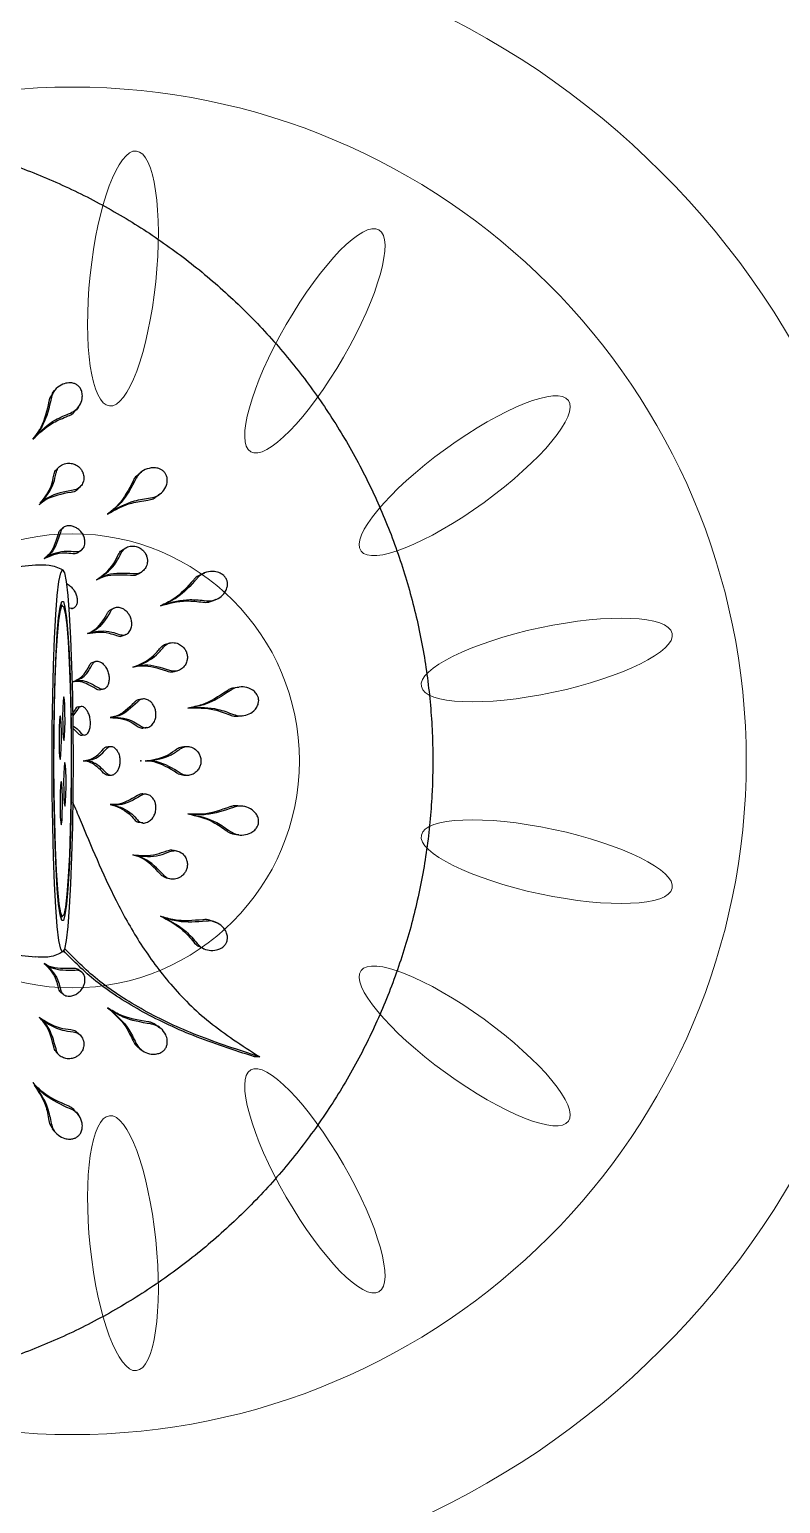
# Model space of a CAD drawing. Header units: millimetres. Extents: x 12325263 to 13848842, y -1463133 to 573208.
# Drawn here: x 12584639.2 to 12584688.8, y -830362.7 to -830265.3 of the extents above; entities that cross this region are included whole.
import ezdxf
from ezdxf.xclip import XClip

# ---------------------------------------------------------------- set-up
doc = ezdxf.new("R2010")
doc.units = ezdxf.units.MM
doc.header["$LTSCALE"] = 1000
doc.header["$XCLIPFRAME"] = 0
for name, color, linetype in [('fur202301', 252, 'Continuous'), ('WALL', 5, 'Continuous'), ('WALL-SHATCH', 8, 'Continuous'), ('建筑-楼板开洞', 251, 'Continuous')]:
    doc.layers.add(name, color=color, linetype=linetype)

# ---------------------------------------------------------------- blocks, each defined once
blk = doc.blocks.new('adgshg13-A$C7F010FC0')
at = {"layer": 'WALL-SHATCH'}
h = blk.add_hatch(color=256, dxfattribs=at)
h.dxf.hatch_style = 1
h.paths.add_polyline_path([(-60384.171, -16880.895), (-763.165, 197.479), (12587.619, -13153.304), (12587.619, -157996.02), (-162964.851, -188820.432), (-171262.381, -180522.901), (-171262.381, -31310.898), (-150707.191, -10755.708), (-131860.078, -7980.895), (-99162.381, -7980.895), (-99162.381, -4980.895), (-76620.428, -4980.895), (-70107.652, -16880.895)], flags=16)
h.paths.add_polyline_path([(-60091.229, -16380.895), (-646.877, 646.877), (12987.619, -12987.619), (12987.619, -158331.905), (-163100.584, -189250.384), (-171662.381, -180688.586), (-171662.381, -31145.213), (-150777.896, -10260.728), (-131896.687, -7480.895), (-99562.381, -7480.895), (-99562.381, -4580.895), (-76365.552, -4580.895), (-69907.506, -16380.895)])
blk = doc.blocks.new('A$C4C7A72D3')
at = {"layer": 'WALL', "color": 1}
blk.add_blockref('adgshg13-A$C7F010FC0', (210433.012, 205503.569), dxfattribs=at)
blk = doc.blocks.new('*U1544')
at = {"color": 1, "lineweight": 0}
for radius in [55, 44.5, 15]:
    blk.add_circle((1385, -445), radius, dxfattribs=at)
at = {"color": 1, "lineweight": 0, "extrusion": (0, 0, -1)}
for centre, major_axis in [((1353.142, -448.348), (8.42, 0.885)), ((1416.858, -448.348), (-8.42, 0.885)), ((1357.258, -461.017), (7.333, 4.233)), ((1412.742, -461.017), (-7.333, 4.233)), ((1366.171, -470.915), (4.977, 6.85)), ((1403.829, -470.915), (-4.977, 6.85)), ((1378.34, -476.333), (1.76, 8.282)), ((1391.66, -476.333), (-1.76, 8.282))]:
    blk.add_ellipse(centre, major_axis=major_axis, ratio=0.257052, start_param=3.141593, end_param=9.424778, dxfattribs=at)
blk = doc.blocks.new('asdgag2019070515155847995')
at = {"color": 1}
for p, q in [((148.745, -433.313), (147.852, -442.579)), ((173.782, -442.579), (172.89, -433.313)), ((139.573, -442.394), (139.398, -442.528)), ((143.901, -442.805), (143.76, -442.947)), ((177.733, -442.805), (177.875, -442.947)), ((182.062, -442.394), (182.236, -442.528)), ((136.548, -443.683), (136.352, -443.833)), ((147.437, -443.151), (147.323, -443.3)), ((174.197, -443.151), (174.312, -443.3)), ((185.278, -443.83), (185.084, -443.681)), ((141.551, -443.977), (141.397, -444.13)), ((145.52, -444.253), (145.398, -444.412)), ((150.531, -444.223), (150.531, -444.357)), ((157.418, -445.19), (157.81, -444.894)), ((171.103, -444.357), (171.103, -444.223)), ((176.236, -444.411), (176.114, -444.252)), ((180.239, -444.132), (180.084, -443.978)), ((137.444, -445.404), (137.64, -445.254)), ((142.702, -445.527), (142.858, -445.372)), ((146.887, -445.61), (147.009, -445.451)), ((150.701, -445.116), (150.795, -444.954)), ((155.585, -445.034), (155.539, -445.207)), ((157.235, -445.399), (157.212, -445.576)), ((157.395, -445.366), (157.85, -445.022)), ((158.66, -445.035), (158.999, -445.397)), ((159.105, -445.833), (159.128, -445.655)), ((160.817, -445.721), (160.817, -445.9)), ((174.625, -445.451), (174.747, -445.61)), ((178.778, -445.373), (178.932, -445.527)), ((183.995, -445.254), (184.192, -445.405)), ((148.856, -446.601), (148.756, -446.775)), ((152.406, -446.015), (152.334, -446.19)), ((154.284, -446.374), (154.235, -446.554)), ((144.516, -447.33), (144.382, -447.505)), ((150.792, -447.589), (150.715, -447.774)), ((156.077, -447.063), (156.125, -446.882)), ((157.948, -447.498), (157.924, -447.685)), ((159.862, -447.366), (159.862, -447.553)), ((161.773, -447.553), (161.773, -447.366)), ((163.686, -447.498), (163.711, -447.685)), ((177.119, -447.33), (177.253, -447.505)), ((146.84, -448.355), (146.731, -448.543)), ((152.47, -448.53), (152.547, -448.345)), ((141.877, -449.371), (141.726, -449.567)), ((148.362, -449.538), (148.472, -449.348)), ((154.626, -448.988), (154.574, -449.181)), ((156.75, -449.451), (156.724, -449.65)), ((158.617, -449.907), (158.644, -449.709)), ((162.991, -449.71), (163.017, -449.908)), ((164.91, -449.648), (164.884, -449.45)), ((167.009, -448.988), (167.061, -449.181)), ((179.905, -449.563), (179.756, -449.368)), ((143.201, -450.784), (143.351, -450.589)), ((160.817, -449.802), (160.817, -450.002)), ((178.285, -450.59), (178.436, -450.786)), ((150.57, -450.82), (150.485, -451.023)), ((153.084, -451.219), (153.028, -451.429)), ((154.867, -451.948), (154.924, -451.735)), ((166.711, -451.737), (166.767, -451.946)), ((168.607, -451.431), (168.55, -451.219)), ((171.065, -450.82), (171.149, -451.023)), ((157.322, -452.626), (157.293, -452.845)), ((159.862, -452.374), (159.862, -452.591)), ((161.773, -452.592), (161.773, -452.372)), ((164.312, -452.626), (164.341, -452.845)), ((148.5, -453.491), (148.405, -453.72)), ((173.228, -453.716), (173.134, -453.489)), ((150.154, -454.489), (150.249, -454.262)), ((171.387, -454.264), (171.481, -454.492)), ((155.968, -455.763), (155.936, -456.008)), ((157.828, -456.269), (157.861, -456.025)), ((163.774, -456.027), (163.807, -456.273)), ((165.698, -456.004), (165.666, -455.76)), ((180.198, -457.119), (180.36, -457.382)), ((180.36, -457.382), (180.265, -457.076)), ((180.36, -457.382), (180.36, -457.039))]:
    blk.add_line(p, q, dxfattribs=at)
at = {"color": 1, "flags": 128}
for points in [[(160.817, -443.665), (158.626, -443.676), (156.501, -443.707), (154.508, -443.758), (152.706, -443.827), (151.15, -443.913), (149.889, -444.011), (148.959, -444.121), (148.39, -444.237), (148.198, -444.357), (148.39, -444.478), (148.959, -444.594), (149.889, -444.703), (151.15, -444.802), (152.706, -444.888), (154.508, -444.957), (156.501, -445.008), (158.626, -445.039), (160.817, -445.049)], [(160.817, -443.778), (158.875, -443.787), (156.998, -443.817), (155.252, -443.864), (153.695, -443.929), (152.38, -444.008), (151.353, -444.099), (150.648, -444.199), (150.29, -444.304), (150.29, -444.411), (150.648, -444.516), (151.353, -444.616), (152.38, -444.707), (153.695, -444.786), (155.252, -444.85), (156.998, -444.898), (158.875, -444.927), (160.817, -444.937), (162.76, -444.927), (164.636, -444.898), (166.383, -444.85), (167.94, -444.786), (169.254, -444.707), (170.281, -444.616), (170.986, -444.516), (171.345, -444.411), (171.345, -444.304), (170.986, -444.199), (170.281, -444.099), (169.254, -444.008), (167.94, -443.929), (166.383, -443.864), (164.636, -443.817), (162.76, -443.787), (160.817, -443.778)], [(151.816, -444.63), (152.92, -444.719), (154.31, -444.794), (155.936, -444.854), (157.737, -444.896), (159.65, -444.918), (161.605, -444.92), (163.532, -444.902), (165.361, -444.864), (167.025, -444.807), (168.465, -444.735), (169.628, -444.648), (170.474, -444.552), (170.97, -444.448), (171.099, -444.341), (170.856, -444.235), (170.251, -444.133), (169.305, -444.039), (168.052, -443.956), (166.537, -443.889), (164.816, -443.838), (162.95, -443.806), (161.008, -443.793), (159.058, -443.802), (157.172, -443.83), (155.417, -443.877), (153.858, -443.942), (152.55, -444.022), (151.541, -444.114), (150.868, -444.214), (150.554, -444.32), (150.611, -444.427), (151.036, -444.532), (151.816, -444.63)], [(160.817, -445.049), (163.009, -445.039), (165.133, -445.008), (167.127, -444.957), (168.929, -444.888), (170.484, -444.802), (171.746, -444.703), (172.675, -444.594), (173.245, -444.478), (173.436, -444.357), (173.245, -444.237), (172.675, -444.121), (171.746, -444.011), (170.484, -443.913), (168.929, -443.827), (167.127, -443.758), (165.133, -443.707), (163.009, -443.676), (160.817, -443.665)], [(156.762, -444.48), (156.591, -444.451), (156.638, -444.42), (156.897, -444.392), (157.329, -444.372), (157.868, -444.363), (158.431, -444.366), (158.934, -444.38), (159.298, -444.403), (159.47, -444.433), (159.423, -444.464), (159.163, -444.491), (158.732, -444.511), (158.193, -444.521), (157.63, -444.518), (157.127, -444.504), (156.762, -444.48)], [(158.008, -444.243), (157.836, -444.213), (157.884, -444.183), (158.143, -444.155), (158.575, -444.135), (159.114, -444.126), (159.677, -444.128), (160.179, -444.142), (160.544, -444.166), (160.716, -444.196), (160.669, -444.227), (160.409, -444.254), (159.977, -444.274), (159.439, -444.284), (158.875, -444.281), (158.373, -444.267), (158.008, -444.243)], [(161.09, -444.549), (160.918, -444.519), (160.966, -444.488), (161.225, -444.461), (161.657, -444.441), (162.196, -444.431), (162.759, -444.434), (163.261, -444.448), (163.626, -444.472), (163.798, -444.501), (163.751, -444.532), (163.491, -444.56), (163.059, -444.58), (162.521, -444.589), (161.957, -444.587), (161.455, -444.572), (161.09, -444.549)], [(162.336, -444.311), (162.164, -444.282), (162.212, -444.251), (162.471, -444.223), (162.903, -444.203), (163.442, -444.194), (164.005, -444.196), (164.507, -444.211), (164.872, -444.234), (165.044, -444.264), (164.996, -444.295), (164.737, -444.322), (164.305, -444.342), (163.767, -444.352), (163.203, -444.349), (162.701, -444.335), (162.336, -444.311)]]:
    blk.add_lwpolyline(points, dxfattribs=at)
blk.add_open_spline([(141.688, -389.994), (141.522, -390.072), (140.258, -390.667), (138.035, -392.05), (135.059, -394.142), (132.291, -396.511), (129.736, -399.105), (127.418, -401.913), (125.353, -404.911), (123.557, -408.078), (122.043, -411.388), (120.824, -414.817), (119.908, -418.339), (119.302, -421.928), (119.011, -425.555), (119.038, -429.194), (119.381, -432.816), (120.038, -436.395), (121.004, -439.904), (122.272, -443.315), (123.833, -446.603), (125.674, -449.743), (127.781, -452.711), (130.139, -455.484), (132.73, -458.043), (135.533, -460.366), (138.529, -462.437), (141.693, -464.24), (145.003, -465.761), (148.432, -466.989), (151.956, -467.914), (155.546, -468.529), (159.177, -468.83), (162.821, -468.814), (166.449, -468.482), (170.034, -467.835), (173.55, -466.879), (176.969, -465.622), (180.266, -464.072), (183.415, -462.241), (186.392, -460.144), (189.176, -457.795), (191.744, -455.214), (194.078, -452.419), (196.159, -449.433), (197.973, -446.276), (199.504, -442.974), (200.742, -439.552), (201.678, -436.035), (202.303, -432.45), (202.614, -428.824), (202.608, -425.185), (202.285, -421.561), (201.648, -417.978), (200.7, -414.464), (199.451, -411.046), (197.909, -407.75), (196.085, -404.6), (193.994, -401.62), (191.651, -398.834), (189.074, -396.262), (186.285, -393.92), (183.295, -391.846), (180.783, -390.344), (179.228, -389.639), (178.777, -389.435)], degree=3, knots=[0, 0, 0, 0, 0.002464, 0.018712, 0.034959, 0.051206, 0.067452, 0.083698, 0.099943, 0.116187, 0.132431, 0.148674, 0.164917, 0.181159, 0.197401, 0.213642, 0.229884, 0.246125, 0.262366, 0.278608, 0.29485, 0.311092, 0.327334, 0.343577, 0.359821, 0.376065, 0.39231, 0.408556, 0.424802, 0.441049, 0.457296, 0.473544, 0.489792, 0.506041, 0.52229, 0.538538, 0.554787, 0.571035, 0.587284, 0.603532, 0.619779, 0.636026, 0.652272, 0.668518, 0.684763, 0.701007, 0.717251, 0.733494, 0.749737, 0.765979, 0.782221, 0.798462, 0.814704, 0.830945, 0.847186, 0.863428, 0.87967, 0.895912, 0.912154, 0.928397, 0.944641, 0.960885, 0.97713, 0.993376, 1, 1, 1, 1])
at = {"color": 1}
for points, knots in [([(136.869, -443.608), (137.481, -443.468), (138.436, -443.248), (139.144, -442.719), (139.398, -442.528)], [0, 0, 0, 0, 0.640533, 1, 1, 1, 1]), ([(137.061, -443.461), (137.674, -443.326), (138.557, -443.132), (139.21, -442.65), (139.41, -442.504)], [0, 0, 0, 0, 0.694877, 1, 1, 1, 1]), ([(139.398, -442.528), (138.995, -442.943), (138.365, -443.591), (137.979, -444.533), (137.84, -444.872)], [0, 0, 0, 0, 0.640538, 1, 1, 1, 1]), ([(139.573, -442.394), (139.172, -442.808), (138.548, -443.452), (138.168, -444.39), (138.032, -444.725)], [0, 0, 0, 0, 0.6431329, 1, 1, 1, 1]), ([(143.76, -442.947), (143.371, -443.271), (142.827, -443.725), (142.024, -443.884), (141.794, -443.929)], [0, 0, 0, 0, 0.714364, 1, 1, 1, 1]), ([(143.782, -442.881), (143.429, -443.172), (142.922, -443.591), (142.173, -443.734), (141.946, -443.778)], [0, 0, 0, 0, 0.6960571, 1, 1, 1, 1]), ([(142.922, -445.055), (143.038, -444.467), (143.201, -443.644), (143.636, -443.102), (143.76, -442.947)], [0, 0, 0, 0, 0.714656, 1, 1, 1, 1]), ([(143.074, -444.904), (143.188, -444.317), (143.347, -443.498), (143.779, -442.958), (143.901, -442.805)], [0, 0, 0, 0, 0.716417, 1, 1, 1, 1]), ([(147.861, -442.58), (147.856, -442.878), (147.845, -443.479), (148.033, -444.119), (148.223, -444.398), (148.245, -444.43)], [0, 0, 0, 0, 0.4650259, 0.9392052, 1, 1, 1, 1]), ([(173.366, -444.44), (173.424, -444.351), (173.65, -444.002), (173.814, -443.344), (173.771, -442.802), (173.752, -442.574)], [0, 0, 0, 0, 0.164578, 0.647366, 1, 1, 1, 1]), ([(177.733, -442.805), (178.019, -443.229), (178.419, -443.821), (178.53, -444.665), (178.561, -444.904)], [0, 0, 0, 0, 0.716107, 1, 1, 1, 1]), ([(179.689, -443.778), (179.131, -443.634), (178.403, -443.447), (177.943, -443), (177.836, -442.897)], [0, 0, 0, 0, 0.767537, 1, 1, 1, 1]), ([(177.875, -442.947), (178.163, -443.372), (178.565, -443.967), (178.68, -444.813), (178.712, -445.055)], [0, 0, 0, 0, 0.714364, 1, 1, 1, 1]), ([(179.84, -443.929), (179.284, -443.78), (178.507, -443.571), (178.015, -443.086), (177.875, -442.947)], [0, 0, 0, 0, 0.7146561, 1, 1, 1, 1]), ([(183.602, -444.725), (183.339, -444.135), (182.93, -443.217), (182.29, -442.611), (182.062, -442.394)], [0, 0, 0, 0, 0.64315, 1, 1, 1, 1]), ([(182.236, -442.49), (182.655, -442.773), (183.336, -443.234), (184.229, -443.398), (184.574, -443.461)], [0, 0, 0, 0, 0.614544, 1, 1, 1, 1]), ([(183.795, -444.872), (183.529, -444.281), (183.113, -443.359), (182.468, -442.748), (182.236, -442.528)], [0, 0, 0, 0, 0.640533, 1, 1, 1, 1]), ([(182.236, -442.528), (182.71, -442.852), (183.449, -443.356), (184.418, -443.542), (184.766, -443.608)], [0, 0, 0, 0, 0.6405383, 1, 1, 1, 1]), ([(137.84, -444.872), (137.768, -445.011), (137.623, -445.293), (137.24, -445.559), (136.838, -445.679), (136.484, -445.658), (136.237, -445.564), (136.052, -445.42), (135.927, -445.242), (135.847, -445.016), (135.83, -444.715), (135.934, -444.317), (136.206, -443.92), (136.551, -443.677), (136.795, -443.624), (136.869, -443.608)], [0, 0, 0, 0, 0.108637, 0.219395, 0.32845, 0.395395, 0.445683, 0.485596, 0.525651, 0.563113, 0.618508, 0.70153, 0.822656, 0.946579, 1, 1, 1, 1]), ([(136.563, -443.702), (136.649, -443.632), (136.796, -443.511), (136.984, -443.476), (137.061, -443.461)], [0, 0, 0, 0, 0.5882198, 1, 1, 1, 1]), ([(141.794, -443.929), (141.685, -443.962), (141.468, -444.027), (141.244, -444.297), (141.136, -444.631), (141.156, -444.974), (141.252, -445.241), (141.4, -445.455), (141.585, -445.615), (141.817, -445.729), (142.106, -445.782), (142.418, -445.73), (142.706, -445.557), (142.878, -445.318), (142.911, -445.121), (142.922, -445.055)], [0, 0, 0, 0, 0.098479, 0.195709, 0.307327, 0.381692, 0.439818, 0.489234, 0.538746, 0.586653, 0.65371, 0.743395, 0.835237, 0.94536, 1, 1, 1, 1]), ([(141.946, -443.778), (141.832, -443.804), (141.678, -443.84), (141.586, -443.958), (141.562, -443.988)], [0, 0, 0, 0, 0.741727, 1, 1, 1, 1]), ([(145.723, -444.22), (146.232, -444.06), (146.897, -443.851), (147.242, -443.405), (147.323, -443.3)], [0, 0, 0, 0, 0.765523, 1, 1, 1, 1]), ([(145.843, -444.063), (146.356, -443.908), (146.986, -443.716), (147.313, -443.302), (147.374, -443.224)], [0, 0, 0, 0, 0.813495, 1, 1, 1, 1]), ([(147.323, -443.3), (147.136, -443.717), (146.893, -444.262), (146.97, -445.013), (146.988, -445.19)], [0, 0, 0, 0, 0.765145, 1, 1, 1, 1]), ([(147.437, -443.151), (147.252, -443.567), (147.011, -444.109), (147.09, -444.858), (147.109, -445.033)], [0, 0, 0, 0, 0.76637, 1, 1, 1, 1]), ([(174.526, -445.033), (174.539, -444.475), (174.555, -443.747), (174.265, -443.264), (174.197, -443.151)], [0, 0, 0, 0, 0.766762, 1, 1, 1, 1]), ([(174.197, -443.151), (174.513, -443.466), (174.925, -443.878), (175.627, -444.028), (175.791, -444.063)], [0, 0, 0, 0, 0.76637, 1, 1, 1, 1]), ([(174.646, -445.19), (174.658, -444.631), (174.673, -443.9), (174.38, -443.414), (174.312, -443.3)], [0, 0, 0, 0, 0.765523, 1, 1, 1, 1]), ([(174.312, -443.3), (174.629, -443.617), (175.043, -444.031), (175.747, -444.184), (175.912, -444.22)], [0, 0, 0, 0, 0.765145, 1, 1, 1, 1]), ([(178.712, -445.055), (178.739, -445.171), (178.792, -445.4), (179.04, -445.646), (179.356, -445.772), (179.686, -445.764), (179.947, -445.676), (180.159, -445.531), (180.32, -445.344), (180.439, -445.109), (180.502, -444.811), (180.464, -444.484), (180.31, -444.177), (180.089, -443.988), (179.902, -443.944), (179.84, -443.929)], [0, 0, 0, 0, 0.098479, 0.195709, 0.307327, 0.381692, 0.439818, 0.489234, 0.538746, 0.586653, 0.65371, 0.743395, 0.835237, 0.94536, 1, 1, 1, 1]), ([(180.079, -443.983), (179.993, -443.91), (179.879, -443.814), (179.725, -443.785), (179.689, -443.778)], [0, 0, 0, 0, 0.762758, 1, 1, 1, 1]), ([(184.766, -443.608), (184.912, -443.65), (185.209, -443.735), (185.544, -444.064), (185.747, -444.442), (185.807, -444.804), (185.774, -445.075), (185.68, -445.294), (185.541, -445.46), (185.346, -445.591), (185.066, -445.676), (184.668, -445.661), (184.234, -445.474), (183.929, -445.179), (183.826, -444.943), (183.795, -444.872)], [0, 0, 0, 0, 0.108637, 0.219395, 0.32845, 0.395395, 0.445683, 0.485596, 0.525651, 0.563113, 0.618508, 0.70153, 0.822656, 0.946579, 1, 1, 1, 1]), ([(184.574, -443.461), (184.697, -443.487), (184.884, -443.526), (185.024, -443.653), (185.072, -443.697)], [0, 0, 0, 0, 0.659128, 1, 1, 1, 1]), ([(138.032, -444.725), (137.979, -444.843), (137.885, -445.053), (137.707, -445.182), (137.629, -445.239)], [0, 0, 0, 0, 0.563626, 1, 1, 1, 1]), ([(142.853, -445.368), (142.862, -445.362), (142.975, -445.285), (143.044, -445.113), (143.068, -444.942), (143.074, -444.904)], [0, 0, 0, 0, 0.0637813, 0.7926673, 1, 1, 1, 1]), ([(146.988, -445.19), (146.987, -445.3), (146.984, -445.506), (146.802, -445.723), (146.547, -445.84), (146.247, -445.846), (145.967, -445.769), (145.719, -445.624), (145.521, -445.431), (145.38, -445.215), (145.291, -444.973), (145.27, -444.708), (145.345, -444.453), (145.506, -444.28), (145.664, -444.236), (145.723, -444.22)], [0, 0, 0, 0, 0.104671, 0.195547, 0.296449, 0.373768, 0.437178, 0.500911, 0.557134, 0.612971, 0.675766, 0.750726, 0.840256, 0.940354, 1, 1, 1, 1]), ([(145.532, -444.263), (145.574, -444.208), (145.65, -444.11), (145.784, -444.078), (145.843, -444.063)], [0, 0, 0, 0, 0.554352, 1, 1, 1, 1]), ([(149.094, -444.594), (149.113, -444.642), (149.159, -444.76), (149.335, -444.956), (149.574, -445.14), (149.839, -445.264), (150.097, -445.328), (150.344, -445.331), (150.563, -445.268), (150.717, -445.131), (150.764, -444.951), (150.721, -444.816), (150.705, -444.764)], [0, 0, 0, 0, 0.068841, 0.169344, 0.270229, 0.361614, 0.451593, 0.549013, 0.659547, 0.784342, 0.917557, 1, 1, 1, 1]), ([(180.265, -457.076), (179.813, -455.699), (178.91, -452.945), (177.199, -449.429), (175.271, -446.506), (173.887, -445.16), (173.195, -444.486)], [0, 0, 0, 0, 0.247637, 0.49515, 0.747478, 1, 1, 1, 1]), ([(180.36, -457.039), (179.911, -455.659), (179.014, -452.899), (177.308, -449.361), (175.403, -446.438), (174.037, -445.097), (173.367, -444.439)], [0, 0, 0, 0, 0.249228, 0.498327, 0.753681, 1, 1, 1, 1]), ([(175.912, -444.22), (176.011, -444.255), (176.197, -444.32), (176.34, -444.568), (176.369, -444.858), (176.285, -445.158), (176.131, -445.414), (175.925, -445.617), (175.689, -445.757), (175.448, -445.833), (175.2, -445.849), (174.953, -445.79), (174.742, -445.638), (174.634, -445.424), (174.643, -445.254), (174.646, -445.19)], [0, 0, 0, 0, 0.104671, 0.195547, 0.296449, 0.373768, 0.437178, 0.500911, 0.557134, 0.612971, 0.675766, 0.750726, 0.840256, 0.940354, 1, 1, 1, 1]), ([(175.791, -444.063), (175.897, -444.092), (176.031, -444.127), (176.091, -444.237), (176.103, -444.26)], [0, 0, 0, 0, 0.793779, 1, 1, 1, 1]), ([(178.561, -444.904), (178.583, -445.023), (178.617, -445.207), (178.745, -445.321), (178.79, -445.361)], [0, 0, 0, 0, 0.645766, 1, 1, 1, 1]), ([(184.005, -445.243), (183.894, -445.152), (183.723, -445.011), (183.634, -444.799), (183.602, -444.725)], [0, 0, 0, 0, 0.646899, 1, 1, 1, 1]), ([(147.109, -445.033), (147.113, -445.146), (147.12, -445.307), (147.025, -445.41), (146.997, -445.441)], [0, 0, 0, 0, 0.705019, 1, 1, 1, 1]), ([(155.539, -445.207), (155.418, -445.473), (155.227, -445.897), (154.664, -446.202), (154.455, -446.315)], [0, 0, 0, 0, 0.628631, 1, 1, 1, 1]), ([(155.585, -445.034), (155.465, -445.299), (155.274, -445.721), (154.712, -446.023), (154.503, -446.136)], [0, 0, 0, 0, 0.628118, 1, 1, 1, 1]), ([(155.996, -446.728), (155.792, -446.381), (155.466, -445.829), (155.519, -445.376), (155.539, -445.207)], [0, 0, 0, 0, 0.62675, 1, 1, 1, 1]), ([(156.044, -446.548), (155.839, -446.204), (155.513, -445.653), (155.566, -445.202), (155.585, -445.034)], [0, 0, 0, 0, 0.62619, 1, 1, 1, 1]), ([(158.976, -445.574), (159.023, -445.624), (159.117, -445.725), (159.11, -445.885), (158.992, -446.034), (158.761, -446.15), (158.454, -446.208), (158.131, -446.2), (157.832, -446.138), (157.575, -446.035), (157.368, -445.899), (157.23, -445.739), (157.192, -445.572), (157.259, -445.444), (157.359, -445.386), (157.395, -445.366)], [0, 0, 0, 0, 0.08269, 0.165294, 0.251568, 0.338712, 0.420978, 0.494896, 0.562755, 0.629952, 0.701267, 0.779413, 0.864084, 0.951518, 1, 1, 1, 1]), ([(157.235, -445.399), (157.253, -445.347), (157.28, -445.266), (157.382, -445.21), (157.418, -445.19)], [0, 0, 0, 0, 0.640848, 1, 1, 1, 1]), ([(158.51, -445.033), (158.516, -445.054), (158.563, -445.224), (158.784, -445.411), (158.976, -445.574)], [0, 0, 0, 0, 0.125318, 1, 1, 1, 1]), ([(158.999, -445.397), (159.05, -445.448), (159.134, -445.532), (159.121, -445.619), (159.116, -445.654)], [0, 0, 0, 0, 0.5948162, 1, 1, 1, 1]), ([(160.817, -445.721), (160.761, -446.01), (160.673, -446.468), (160.197, -446.908), (160.02, -447.071)], [0, 0, 0, 0, 0.628118, 1, 1, 1, 1]), ([(160.817, -445.9), (160.761, -446.19), (160.672, -446.651), (160.196, -447.093), (160.02, -447.257)], [0, 0, 0, 0, 0.628631, 1, 1, 1, 1]), ([(161.615, -447.071), (161.335, -446.79), (160.889, -446.341), (160.837, -445.89), (160.817, -445.721)], [0, 0, 0, 0, 0.62619, 1, 1, 1, 1]), ([(161.615, -447.257), (161.335, -446.974), (160.889, -446.523), (160.837, -446.07), (160.817, -445.9)], [0, 0, 0, 0, 0.6267504, 1, 1, 1, 1]), ([(163.541, -445.024), (163.925, -445.187), (165.991, -446.062), (169.158, -447.367), (172.762, -449.357), (175.437, -451.291), (178.012, -453.782), (179.462, -455.995), (180.198, -457.119)], [0, 0, 0, 0, 0.069335, 0.372994, 0.527012, 0.680827, 0.838044, 1, 1, 1, 1]), ([(174.631, -445.446), (174.585, -445.375), (174.51, -445.257), (174.521, -445.096), (174.526, -445.033)], [0, 0, 0, 0, 0.603252, 1, 1, 1, 1]), ([(148.756, -446.775), (148.455, -447.19), (148.034, -447.77), (147.287, -448.133), (147.074, -448.236)], [0, 0, 0, 0, 0.714364, 1, 1, 1, 1]), ([(148.856, -446.601), (148.556, -447.015), (148.136, -447.591), (147.392, -447.949), (147.181, -448.051)], [0, 0, 0, 0, 0.716107, 1, 1, 1, 1]), ([(148.455, -449.033), (148.424, -448.433), (148.379, -447.595), (148.672, -446.957), (148.756, -446.775)], [0, 0, 0, 0, 0.714656, 1, 1, 1, 1]), ([(148.562, -448.848), (148.529, -448.25), (148.483, -447.416), (148.773, -446.781), (148.856, -446.601)], [0, 0, 0, 0, 0.716417, 1, 1, 1, 1]), ([(150.989, -447.496), (151.449, -447.209), (152.05, -446.833), (152.28, -446.312), (152.334, -446.19)], [0, 0, 0, 0, 0.765523, 1, 1, 1, 1]), ([(151.065, -447.313), (151.525, -447.028), (152.124, -446.655), (152.353, -446.136), (152.406, -446.015)], [0, 0, 0, 0, 0.766762, 1, 1, 1, 1]), ([(152.334, -446.19), (152.252, -446.642), (152.145, -447.232), (152.402, -447.94), (152.463, -448.106)], [0, 0, 0, 0, 0.765145, 1, 1, 1, 1]), ([(152.406, -446.015), (152.325, -446.466), (152.219, -447.054), (152.478, -447.758), (152.539, -447.923)], [0, 0, 0, 0, 0.76637, 1, 1, 1, 1]), ([(154.455, -446.315), (154.39, -446.357), (154.26, -446.44), (154.205, -446.637), (154.264, -446.867), (154.443, -447.09), (154.699, -447.27), (154.979, -447.385), (155.268, -447.437), (155.535, -447.431), (155.777, -447.371), (155.976, -447.253), (156.094, -447.079), (156.097, -446.893), (156.024, -446.773), (155.996, -446.728)], [0, 0, 0, 0, 0.08588, 0.171606, 0.263059, 0.354641, 0.424296, 0.494216, 0.557553, 0.619915, 0.687434, 0.764042, 0.850534, 0.942861, 1, 1, 1, 1]), ([(154.503, -446.136), (154.434, -446.176), (154.325, -446.238), (154.305, -446.34), (154.298, -446.378)], [0, 0, 0, 0, 0.634958, 1, 1, 1, 1]), ([(156.12, -446.881), (156.13, -446.816), (156.146, -446.708), (156.073, -446.594), (156.044, -446.548)], [0, 0, 0, 0, 0.597218, 1, 1, 1, 1]), ([(142.181, -449.206), (142.743, -448.911), (143.621, -448.451), (144.181, -447.755), (144.382, -447.505)], [0, 0, 0, 0, 0.640533, 1, 1, 1, 1]), ([(142.328, -449.014), (142.89, -448.722), (143.763, -448.267), (144.318, -447.576), (144.516, -447.33)], [0, 0, 0, 0, 0.64315, 1, 1, 1, 1]), ([(144.382, -447.505), (144.091, -448.011), (143.638, -448.8), (143.497, -449.812), (143.446, -450.176)], [0, 0, 0, 0, 0.640538, 1, 1, 1, 1]), ([(144.516, -447.33), (144.227, -447.835), (143.778, -448.619), (143.642, -449.625), (143.594, -449.984)], [0, 0, 0, 0, 0.643133, 1, 1, 1, 1]), ([(152.463, -448.106), (152.488, -448.213), (152.536, -448.413), (152.411, -448.671), (152.19, -448.85), (151.899, -448.934), (151.606, -448.932), (151.328, -448.856), (151.088, -448.721), (150.897, -448.548), (150.751, -448.337), (150.665, -448.087), (150.676, -447.82), (150.792, -447.61), (150.936, -447.527), (150.989, -447.496)], [0, 0, 0, 0, 0.104671, 0.195547, 0.296449, 0.373768, 0.437178, 0.500911, 0.557134, 0.612971, 0.675766, 0.750726, 0.840256, 0.940354, 1, 1, 1, 1]), ([(150.805, -447.595), (150.834, -447.528), (150.885, -447.411), (151.01, -447.343), (151.065, -447.313)], [0, 0, 0, 0, 0.564352, 1, 1, 1, 1]), ([(156.926, -449.3), (157.305, -448.902), (157.799, -448.383), (157.9, -447.818), (157.924, -447.685)], [0, 0, 0, 0, 0.765523, 1, 1, 1, 1]), ([(156.952, -449.104), (157.331, -448.708), (157.825, -448.191), (157.925, -447.629), (157.948, -447.498)], [0, 0, 0, 0, 0.766762, 1, 1, 1, 1]), ([(157.924, -447.685), (157.951, -448.144), (157.987, -448.744), (158.408, -449.363), (158.507, -449.508)], [0, 0, 0, 0, 0.765145, 1, 1, 1, 1]), ([(157.948, -447.498), (157.976, -447.956), (158.013, -448.553), (158.435, -449.168), (158.533, -449.311)], [0, 0, 0, 0, 0.7663697, 1, 1, 1, 1]), ([(160.02, -447.257), (159.966, -447.314), (159.859, -447.428), (159.852, -447.633), (159.964, -447.84), (160.191, -448.011), (160.482, -448.118), (160.782, -448.157), (161.075, -448.133), (161.333, -448.058), (161.554, -447.936), (161.719, -447.771), (161.792, -447.572), (161.752, -447.391), (161.653, -447.294), (161.615, -447.257)], [0, 0, 0, 0, 0.08588, 0.171606, 0.263059, 0.354641, 0.424296, 0.494216, 0.557553, 0.619915, 0.687434, 0.764042, 0.850534, 0.942861, 1, 1, 1, 1]), ([(160.02, -447.071), (159.962, -447.127), (159.869, -447.219), (159.874, -447.325), (159.876, -447.366)], [0, 0, 0, 0, 0.619148, 1, 1, 1, 1]), ([(161.765, -447.366), (161.759, -447.303), (161.749, -447.197), (161.654, -447.108), (161.615, -447.071)], [0, 0, 0, 0, 0.5873636, 1, 1, 1, 1]), ([(163.101, -449.311), (163.374, -448.83), (163.73, -448.202), (163.694, -447.631), (163.686, -447.498)], [0, 0, 0, 0, 0.766762, 1, 1, 1, 1]), ([(163.127, -449.508), (163.399, -449.025), (163.755, -448.393), (163.719, -447.82), (163.711, -447.685)], [0, 0, 0, 0, 0.765523, 1, 1, 1, 1]), ([(163.686, -447.498), (163.821, -447.934), (163.998, -448.503), (164.553, -448.99), (164.683, -449.104)], [0, 0, 0, 0, 0.76637, 1, 1, 1, 1]), ([(163.711, -447.685), (163.846, -448.123), (164.023, -448.695), (164.578, -449.185), (164.709, -449.3)], [0, 0, 0, 0, 0.765145, 1, 1, 1, 1]), ([(178.041, -449.984), (177.932, -449.345), (177.762, -448.351), (177.288, -447.599), (177.119, -447.33)], [0, 0, 0, 0, 0.64315, 1, 1, 1, 1]), ([(177.119, -447.33), (177.5, -447.764), (178.092, -448.438), (178.987, -448.863), (179.306, -449.014)], [0, 0, 0, 0, 0.643133, 1, 1, 1, 1]), ([(178.188, -450.176), (178.077, -449.536), (177.903, -448.536), (177.425, -447.777), (177.253, -447.505)], [0, 0, 0, 0, 0.640533, 1, 1, 1, 1]), ([(177.253, -447.505), (177.635, -447.94), (178.232, -448.62), (179.131, -449.051), (179.454, -449.206)], [0, 0, 0, 0, 0.640538, 1, 1, 1, 1]), ([(147.074, -448.236), (146.976, -448.296), (146.78, -448.416), (146.627, -448.736), (146.605, -449.087), (146.71, -449.413), (146.87, -449.646), (147.068, -449.815), (147.288, -449.921), (147.543, -449.972), (147.838, -449.948), (148.13, -449.816), (148.368, -449.574), (148.477, -449.298), (148.461, -449.099), (148.455, -449.033)], [0, 0, 0, 0, 0.098479, 0.195709, 0.307327, 0.381692, 0.439818, 0.489234, 0.538746, 0.586653, 0.65371, 0.743395, 0.835237, 0.94536, 1, 1, 1, 1]), ([(147.181, -448.051), (147.077, -448.107), (146.933, -448.183), (146.871, -448.324), (146.854, -448.363)], [0, 0, 0, 0, 0.725952, 1, 1, 1, 1]), ([(152.539, -447.923), (152.571, -448.032), (152.616, -448.183), (152.55, -448.305), (152.532, -448.339)], [0, 0, 0, 0, 0.719976, 1, 1, 1, 1]), ([(143.446, -450.176), (143.411, -450.329), (143.341, -450.639), (143.034, -450.997), (142.672, -451.217), (142.322, -451.288), (142.057, -451.262), (141.84, -451.171), (141.673, -451.031), (141.539, -450.833), (141.446, -450.546), (141.447, -450.134), (141.613, -449.68), (141.888, -449.355), (142.113, -449.241), (142.181, -449.206)], [0, 0, 0, 0, 0.1086374, 0.2193948, 0.3284505, 0.3953945, 0.4456827, 0.4855959, 0.5256513, 0.5631135, 0.6185077, 0.7015304, 0.8226565, 0.9465789, 1, 1, 1, 1]), ([(141.896, -449.385), (141.964, -449.291), (142.079, -449.134), (142.256, -449.049), (142.328, -449.014)], [0, 0, 0, 0, 0.5960538, 1, 1, 1, 1]), ([(148.468, -449.346), (148.473, -449.34), (148.561, -449.239), (148.585, -449.058), (148.567, -448.886), (148.562, -448.848)], [0, 0, 0, 0, 0.045892, 0.788706, 1, 1, 1, 1]), ([(154.574, -449.181), (154.381, -449.661), (154.111, -450.332), (153.473, -450.877), (153.29, -451.032)], [0, 0, 0, 0, 0.7143644, 1, 1, 1, 1]), ([(154.626, -448.988), (154.433, -449.466), (154.164, -450.133), (153.527, -450.673), (153.346, -450.826)], [0, 0, 0, 0, 0.7161073, 1, 1, 1, 1]), ([(154.831, -451.444), (154.654, -450.873), (154.406, -450.073), (154.536, -449.379), (154.574, -449.181)], [0, 0, 0, 0, 0.714656, 1, 1, 1, 1]), ([(154.887, -451.238), (154.708, -450.668), (154.459, -449.873), (154.589, -449.183), (154.626, -448.988)], [0, 0, 0, 0, 0.716417, 1, 1, 1, 1]), ([(158.507, -449.508), (158.558, -449.605), (158.652, -449.786), (158.593, -450.068), (158.421, -450.299), (158.158, -450.456), (157.873, -450.53), (157.585, -450.529), (157.318, -450.46), (157.09, -450.343), (156.896, -450.176), (156.753, -449.956), (156.699, -449.694), (156.761, -449.461), (156.881, -449.344), (156.926, -449.3)], [0, 0, 0, 0, 0.104671, 0.195547, 0.296449, 0.373768, 0.437178, 0.500911, 0.557134, 0.612971, 0.675766, 0.750726, 0.840256, 0.940354, 1, 1, 1, 1]), ([(156.763, -449.453), (156.775, -449.378), (156.798, -449.247), (156.906, -449.146), (156.952, -449.104)], [0, 0, 0, 0, 0.57498, 1, 1, 1, 1]), ([(158.533, -449.311), (158.591, -449.409), (158.67, -449.54), (158.637, -449.672), (158.628, -449.707)], [0, 0, 0, 0, 0.73743, 1, 1, 1, 1]), ([(163.002, -449.708), (162.996, -449.629), (162.985, -449.494), (163.067, -449.365), (163.101, -449.311)], [0, 0, 0, 0, 0.585434, 1, 1, 1, 1]), ([(164.709, -449.3), (164.781, -449.381), (164.916, -449.532), (164.926, -449.821), (164.815, -450.088), (164.599, -450.308), (164.341, -450.454), (164.061, -450.527), (163.786, -450.53), (163.537, -450.475), (163.309, -450.364), (163.117, -450.188), (163.002, -449.948), (163.006, -449.707), (163.094, -449.562), (163.127, -449.508)], [0, 0, 0, 0, 0.104671, 0.195547, 0.296449, 0.373768, 0.437178, 0.500911, 0.557134, 0.612971, 0.675766, 0.750726, 0.840256, 0.940354, 1, 1, 1, 1]), ([(164.683, -449.104), (164.763, -449.182), (164.869, -449.287), (164.869, -449.419), (164.869, -449.452)], [0, 0, 0, 0, 0.756409, 1, 1, 1, 1]), ([(167.009, -448.988), (167.063, -449.503), (167.138, -450.222), (166.834, -451.013), (166.748, -451.238)], [0, 0, 0, 0, 0.716107, 1, 1, 1, 1]), ([(167.061, -449.181), (167.116, -449.698), (167.192, -450.421), (166.89, -451.217), (166.803, -451.444)], [0, 0, 0, 0, 0.714364, 1, 1, 1, 1]), ([(168.289, -450.826), (167.865, -450.417), (167.275, -449.846), (167.068, -449.177), (167.009, -448.988)], [0, 0, 0, 0, 0.716417, 1, 1, 1, 1]), ([(168.344, -451.032), (167.921, -450.621), (167.329, -450.046), (167.12, -449.373), (167.061, -449.181)], [0, 0, 0, 0, 0.714656, 1, 1, 1, 1]), ([(179.454, -449.206), (179.586, -449.285), (179.854, -449.444), (180.099, -449.849), (180.201, -450.268), (180.168, -450.633), (180.068, -450.886), (179.921, -451.073), (179.744, -451.198), (179.52, -451.274), (179.226, -451.284), (178.841, -451.165), (178.466, -450.872), (178.242, -450.507), (178.201, -450.253), (178.188, -450.176)], [0, 0, 0, 0, 0.108637, 0.219395, 0.32845, 0.395395, 0.445683, 0.485596, 0.525651, 0.563113, 0.618508, 0.70153, 0.822656, 0.946579, 1, 1, 1, 1]), ([(179.306, -449.014), (179.42, -449.072), (179.596, -449.16), (179.702, -449.323), (179.74, -449.381)], [0, 0, 0, 0, 0.646395, 1, 1, 1, 1]), ([(143.594, -449.984), (143.572, -450.112), (143.534, -450.336), (143.395, -450.505), (143.336, -450.577)], [0, 0, 0, 0, 0.573271, 1, 1, 1, 1]), ([(160.817, -449.802), (160.746, -450.314), (160.645, -451.03), (160.158, -451.718), (160.02, -451.913)], [0, 0, 0, 0, 0.716107, 1, 1, 1, 1]), ([(160.817, -450.002), (160.746, -450.516), (160.646, -451.236), (160.159, -451.929), (160.02, -452.127)], [0, 0, 0, 0, 0.7143644, 1, 1, 1, 1]), ([(161.615, -451.913), (161.303, -451.407), (160.868, -450.702), (160.829, -450.001), (160.817, -449.802)], [0, 0, 0, 0, 0.716417, 1, 1, 1, 1]), ([(161.615, -452.127), (161.304, -451.619), (160.869, -450.909), (160.829, -450.203), (160.817, -450.002)], [0, 0, 0, 0, 0.714656, 1, 1, 1, 1]), ([(178.297, -450.58), (178.215, -450.466), (178.085, -450.289), (178.053, -450.065), (178.041, -449.984)], [0, 0, 0, 0, 0.640981, 1, 1, 1, 1]), ([(148.763, -453.241), (149.237, -452.81), (149.977, -452.136), (150.351, -451.318), (150.485, -451.023)], [0, 0, 0, 0, 0.6405333, 1, 1, 1, 1]), ([(148.855, -453.017), (149.33, -452.589), (150.067, -451.922), (150.438, -451.11), (150.57, -450.82)], [0, 0, 0, 0, 0.64315, 1, 1, 1, 1]), ([(150.485, -451.023), (150.327, -451.588), (150.081, -452.47), (150.195, -453.485), (150.236, -453.85)], [0, 0, 0, 0, 0.640538, 1, 1, 1, 1]), ([(150.57, -450.82), (150.413, -451.383), (150.169, -452.259), (150.287, -453.267), (150.329, -453.627)], [0, 0, 0, 0, 0.6431329, 1, 1, 1, 1]), ([(153.29, -451.032), (153.209, -451.116), (153.048, -451.283), (152.977, -451.632), (153.042, -451.977), (153.225, -452.265), (153.438, -452.45), (153.672, -452.562), (153.913, -452.607), (154.174, -452.59), (154.455, -452.49), (154.707, -452.287), (154.879, -451.991), (154.917, -451.696), (154.853, -451.507), (154.831, -451.444)], [0, 0, 0, 0, 0.098479, 0.1957088, 0.3073268, 0.3816918, 0.4398184, 0.4892342, 0.5387465, 0.5866527, 0.6537098, 0.7433953, 0.8352374, 0.9453601, 1, 1, 1, 1]), ([(153.346, -450.826), (153.258, -450.907), (153.134, -451.021), (153.108, -451.178), (153.101, -451.224)], [0, 0, 0, 0, 0.708386, 1, 1, 1, 1]), ([(154.922, -451.735), (154.924, -451.731), (154.982, -451.613), (154.96, -451.436), (154.9, -451.274), (154.887, -451.238)], [0, 0, 0, 0, 0.024208, 0.783904, 1, 1, 1, 1]), ([(166.748, -451.238), (166.71, -451.353), (166.654, -451.523), (166.709, -451.681), (166.727, -451.732)], [0, 0, 0, 0, 0.673383, 1, 1, 1, 1]), ([(166.803, -451.444), (166.772, -451.559), (166.709, -451.785), (166.812, -452.125), (167.032, -452.395), (167.328, -452.555), (167.601, -452.609), (167.859, -452.589), (168.091, -452.508), (168.31, -452.363), (168.509, -452.135), (168.633, -451.831), (168.643, -451.486), (168.537, -451.209), (168.392, -451.076), (168.344, -451.032)], [0, 0, 0, 0, 0.098479, 0.195709, 0.307327, 0.381692, 0.439818, 0.489234, 0.538746, 0.586653, 0.65371, 0.743395, 0.835237, 0.94536, 1, 1, 1, 1]), ([(168.547, -451.22), (168.503, -451.106), (168.446, -450.958), (168.318, -450.85), (168.289, -450.826)], [0, 0, 0, 0, 0.773008, 1, 1, 1, 1]), ([(171.305, -453.627), (171.358, -452.98), (171.44, -451.975), (171.163, -451.124), (171.065, -450.82)], [0, 0, 0, 0, 0.64315, 1, 1, 1, 1]), ([(171.065, -450.82), (171.329, -451.339), (171.74, -452.145), (172.506, -452.788), (172.779, -453.017)], [0, 0, 0, 0, 0.6431329, 1, 1, 1, 1]), ([(171.149, -451.023), (171.414, -451.544), (171.827, -452.357), (172.596, -453.007), (172.872, -453.241)], [0, 0, 0, 0, 0.640538, 1, 1, 1, 1]), ([(171.398, -453.85), (171.449, -453.202), (171.528, -452.19), (171.249, -451.332), (171.149, -451.023)], [0, 0, 0, 0, 0.640533, 1, 1, 1, 1]), ([(156.198, -455.197), (156.552, -454.659), (157.104, -453.823), (157.265, -452.941), (157.322, -452.626)], [0, 0, 0, 0, 0.64315, 1, 1, 1, 1]), ([(157.322, -452.626), (157.308, -453.212), (157.286, -454.123), (157.65, -455.068), (157.779, -455.405)], [0, 0, 0, 0, 0.643133, 1, 1, 1, 1]), ([(160.02, -452.127), (159.961, -452.229), (159.845, -452.432), (159.862, -452.788), (160.009, -453.105), (160.257, -453.337), (160.509, -453.46), (160.764, -453.508), (161.009, -453.49), (161.257, -453.406), (161.505, -453.236), (161.7, -452.975), (161.794, -452.643), (161.759, -452.348), (161.651, -452.182), (161.615, -452.127)], [0, 0, 0, 0, 0.098479, 0.195709, 0.307327, 0.381692, 0.439818, 0.489234, 0.538746, 0.586653, 0.65371, 0.743395, 0.835237, 0.94536, 1, 1, 1, 1]), ([(160.02, -451.913), (159.955, -452.014), (159.861, -452.161), (159.875, -452.323), (159.879, -452.374)], [0, 0, 0, 0, 0.690444, 1, 1, 1, 1]), ([(161.773, -452.372), (161.757, -452.247), (161.738, -452.085), (161.637, -451.944), (161.615, -451.913)], [0, 0, 0, 0, 0.778514, 1, 1, 1, 1]), ([(163.855, -455.405), (164.066, -454.793), (164.394, -453.842), (164.334, -452.946), (164.312, -452.626)], [0, 0, 0, 0, 0.64315, 1, 1, 1, 1]), ([(164.312, -452.626), (164.442, -453.197), (164.643, -454.084), (165.228, -454.904), (165.437, -455.197)], [0, 0, 0, 0, 0.643133, 1, 1, 1, 1]), ([(150.236, -453.85), (150.241, -454.008), (150.249, -454.326), (150.039, -454.751), (149.743, -455.058), (149.42, -455.218), (149.155, -455.261), (148.922, -455.229), (148.724, -455.137), (148.544, -454.981), (148.382, -454.728), (148.28, -454.328), (148.328, -453.846), (148.515, -453.46), (148.705, -453.292), (148.763, -453.241)], [0, 0, 0, 0, 0.108637, 0.219395, 0.32845, 0.395395, 0.445683, 0.485596, 0.525651, 0.563113, 0.618508, 0.70153, 0.822656, 0.946579, 1, 1, 1, 1]), ([(148.521, -453.5), (148.565, -453.387), (148.639, -453.201), (148.794, -453.069), (148.855, -453.017)], [0, 0, 0, 0, 0.60525, 1, 1, 1, 1]), ([(150.329, -453.627), (150.34, -453.757), (150.359, -453.978), (150.268, -454.174), (150.231, -454.254)], [0, 0, 0, 0, 0.58556, 1, 1, 1, 1]), ([(156.166, -455.437), (156.52, -454.897), (157.073, -454.053), (157.235, -453.164), (157.293, -452.845)], [0, 0, 0, 0, 0.640533, 1, 1, 1, 1]), ([(157.293, -452.845), (157.278, -453.432), (157.255, -454.35), (157.618, -455.302), (157.748, -455.645)], [0, 0, 0, 0, 0.640538, 1, 1, 1, 1]), ([(163.887, -455.645), (164.096, -455.031), (164.423, -454.072), (164.363, -453.169), (164.341, -452.845)], [0, 0, 0, 0, 0.6405333, 1, 1, 1, 1]), ([(164.341, -452.845), (164.471, -453.417), (164.673, -454.311), (165.258, -455.139), (165.468, -455.437)], [0, 0, 0, 0, 0.640538, 1, 1, 1, 1]), ([(171.403, -454.257), (171.353, -454.13), (171.273, -453.929), (171.297, -453.708), (171.305, -453.627)], [0, 0, 0, 0, 0.633439, 1, 1, 1, 1]), ([(172.872, -453.241), (172.981, -453.351), (173.203, -453.574), (173.34, -454.03), (173.335, -454.461), (173.211, -454.806), (173.05, -455.025), (172.861, -455.168), (172.657, -455.242), (172.42, -455.258), (172.132, -455.191), (171.787, -454.977), (171.495, -454.596), (171.368, -454.185), (171.391, -453.928), (171.398, -453.85)], [0, 0, 0, 0, 0.108637, 0.219395, 0.32845, 0.395395, 0.445683, 0.485596, 0.525651, 0.563113, 0.618508, 0.70153, 0.822656, 0.946579, 1, 1, 1, 1]), ([(172.779, -453.017), (172.875, -453.102), (173.028, -453.237), (173.092, -453.427), (173.115, -453.497)], [0, 0, 0, 0, 0.631442, 1, 1, 1, 1]), ([(157.748, -455.645), (157.791, -455.796), (157.878, -456.102), (157.78, -456.567), (157.568, -456.941), (157.295, -457.179), (157.048, -457.289), (156.814, -457.319), (156.6, -457.281), (156.386, -457.177), (156.165, -456.974), (155.967, -456.614), (155.894, -456.135), (155.98, -455.713), (156.123, -455.501), (156.166, -455.437)], [0, 0, 0, 0, 0.108637, 0.219395, 0.32845, 0.395395, 0.445683, 0.485596, 0.525651, 0.563113, 0.618508, 0.70153, 0.822656, 0.946579, 1, 1, 1, 1]), ([(155.989, -455.766), (156.005, -455.64), (156.031, -455.435), (156.151, -455.263), (156.198, -455.197)], [0, 0, 0, 0, 0.615019, 1, 1, 1, 1]), ([(157.779, -455.405), (157.822, -455.528), (157.894, -455.732), (157.856, -455.939), (157.841, -456.022)], [0, 0, 0, 0, 0.599917, 1, 1, 1, 1]), ([(163.794, -456.025), (163.777, -455.894), (163.75, -455.684), (163.827, -455.481), (163.855, -455.405)], [0, 0, 0, 0, 0.624623, 1, 1, 1, 1]), ([(165.468, -455.437), (165.547, -455.572), (165.707, -455.845), (165.727, -456.321), (165.615, -456.737), (165.409, -457.038), (165.198, -457.209), (164.979, -457.298), (164.763, -457.317), (164.53, -457.271), (164.266, -457.132), (163.985, -456.835), (163.796, -456.391), (163.775, -455.961), (163.861, -455.718), (163.887, -455.645)], [0, 0, 0, 0, 0.108637, 0.219395, 0.32845, 0.395395, 0.445683, 0.485596, 0.525651, 0.563113, 0.618508, 0.70153, 0.822656, 0.946579, 1, 1, 1, 1]), ([(165.437, -455.197), (165.509, -455.304), (165.626, -455.479), (165.641, -455.684), (165.646, -455.763)], [0, 0, 0, 0, 0.61555, 1, 1, 1, 1])]:
    blk.add_open_spline(points, degree=3, knots=knots, dxfattribs=at)
for p in [(160.817, -449.533), (160.817, -449.95)]:
    blk.add_point(p, dxfattribs=at)
blk = doc.blocks.new('sdfgsdffhg')
at = {"layer": 'fur202301', "xscale": -1, "rotation": 90}
for name, p in [('*U1544', (3113.17, 45128.151, 0)), ('asdgag2019070515155847995', (3113.17, 43903.959, 0))]:
    blk.add_blockref(name, p, dxfattribs=at)

msp = doc.modelspace()

# ---------------------------------------------------------------- block references
ref = msp.add_blockref('A$C4C7A72D3', (12385714.853, -906209.521), dxfattribs=dict(rotation=350.041249254255))
XClip(ref).set_block_clipping_path([(223442.8584877662, 85923.1187333744), (220542.7961432356, 85923.1422391906), (220542.8579492103, 89292.823275506), (211526.9150355905, 89292.8101311298), (210631.4331447985, 94392.8080583527), (206113.3685902953, 94392.8025418455), (206001.4315187763, 95030.3127344656), (204376.2826588508, 94744.9613686837), (203364.4570056833, 100506.9030052917), (197947.3947122637, 99555.7482674252), (192482.3428474721, 130679.4765393781), (190118.7804593667, 130264.4504016289), (191623.4071957469, 121695.6427078634), (177046.6486519482, 119136.2011700841), (175707.6223907359, 126760.8483765714), (173902.988371335, 128026.4039125028), (169528.3854461554, 127258.2903269802), (169070.0967394859, 129868.3614864857), (163308.2517458182, 128856.6693391807), (163766.52659606, 126246.6171700556), (159679.1795131005, 125528.9180921423), (170669.6888374612, 62935.797914044), (167222.1989369914, 62330.4650948944), (167939.7759490944, 58243.6808593175), (171386.9528796654, 58848.2912487988), (172857.0656793863, 50477.0032648193), (165962.5026008021, 49266.4230898353), (168037.7813034765, 37447.1796448426), (140649.9584970828, 32638.2390106404), (115387.9799239188, 28202.5781787895), (95598.7254695911, 140907.4332163476), (226939.476109907, 163968.8668500402), (240128.6952811591, 88852.8973128139)])

# ---------------------------------------------------------------- next in the draw order: hatches: boundary and pattern name
at = {"layer": '建筑-楼板开洞'}
h = msp.add_hatch(dxfattribs=at)
h.set_pattern_fill('DASH', color=256, scale=500)
h.set_pattern_definition([(0, (0, 0), (476.25, 476.25), [476.25, -476.25])])
h.paths.add_polyline_path([(12597696.741, -842386.786), (12590696.811, -842386.901), (12590697.067, -843986.786), (12595796.811, -843986.852), (12595797.067, -849736.852), (12588796.811, -849736.786), (12588796.811, -851936.786), (12564896.811, -851936.786), (12564896.811, -816186.786), (12568846.811, -816186.786), (12568846.811, -816040), (12568846.811, -807536.786), (12574696.829, -807536.802), (12574696.771, -810386.786), (12575896.811, -810386.786), (12579055.235, -810386.784), (12580496.915, -811828.207), (12580696.915, -819086.85), (12595696.917, -819086.721), (12595696.898, -812786.786), (12597696.659, -812786.786)])

# ---------------------------------------------------------------- next in the draw order: block references
msp.add_blockref('sdfgsdffhg', (12581083.899, -874056.804, 0))

doc.saveas('drawing.dxf')
